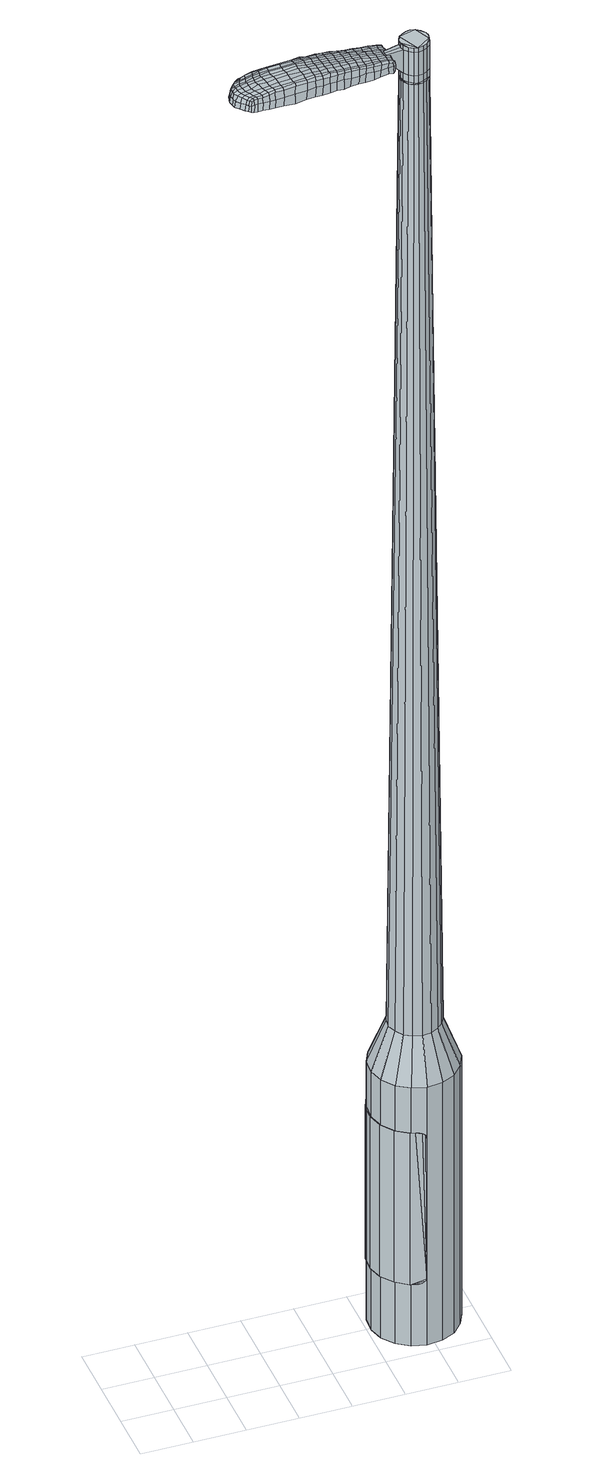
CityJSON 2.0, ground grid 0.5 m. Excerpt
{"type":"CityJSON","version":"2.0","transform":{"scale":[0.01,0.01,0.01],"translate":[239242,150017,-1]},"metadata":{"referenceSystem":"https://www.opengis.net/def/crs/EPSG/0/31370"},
"CityObjects":{
"object1":{"type":"GenericCityObject","attributes":{"cluster":868,"mean_distance_to_centroid":0.203,"new_centroid_x":239244.48,"new_centroid_y":150017.54,"mean_distance_to_camera":13.76,"H1":7.61,"H2":7.6,"Z_final":111.89,"cluster2":-1,"proj_x":239243.46,"proj_y":150007.84,"id_line":88928,"bearing_l":95.98,"distance":9.76,"orientation":"left","G_obj":185.98},"geometry":[{"type":"MultiSurface","lod":"2","boundaries":[[[0,1,2,3]],[[1,4,5,2]],[[4,6,7,5]],[[6,8,9,7]],[[8,10,11,9]],[[10,12,13,11]],[[12,14,15,13]],[[14,16,17,15]],[[16,18,19,17]],[[18,20,21,19]],[[20,22,23,21]],[[22,24,25,23]],[[24,26,27,25]],[[26,28,29,27]],[[28,30,31,29]],[[30,32,33,31]],[[32,34,35,33]],[[34,0,3,35]],[[36,37,38,39]],[[38,40,41,42]],[[41,43,42]],[[42,44,45,46]],[[45,47,46]],[[46,48,49,50]],[[49,51,50]],[[42,46,50,38]],[[50,52,39,38]],[[53,36,39]],[[2,5,7,35]],[[7,9,11,15]],[[11,13,15]],[[15,17,19,23]],[[19,21,23]],[[23,25,27,31]],[[27,29,31]],[[15,23,31,7]],[[31,33,35,7]],[[3,2,35]],[[1,0,54,55]],[[0,34,56,54]],[[34,32,57,56]],[[32,30,58,57]],[[30,28,59,58]],[[28,26,60,59]],[[26,24,61,60]],[[24,22,62,61]],[[22,20,63,62]],[[20,18,64,63]],[[18,16,65,64]],[[16,14,66,65]],[[14,12,67,66]],[[12,10,68,67]],[[10,8,69,68]],[[8,6,70,69]],[[6,4,71,70]],[[4,1,55,71]],[[55,54,72,73]],[[54,56,74,72]],[[56,57,75,74]],[[57,58,76,75]],[[58,59,77,76]],[[59,60,78,77]],[[60,61,79,78]],[[61,62,80,79]],[[62,63,81,80]],[[63,64,82,81]],[[64,65,83,82]],[[65,66,84,83]],[[66,67,85,84]],[[67,68,86,85]],[[68,69,87,86]],[[69,70,88,87]],[[70,71,89,88]],[[71,55,73,89]],[[90,91,92,93]],[[94,95,91,90]],[[75,96,95,94]],[[97,98,96,75]],[[99,100,98,97]],[[78,101,100,99]],[[79,102,101,78]],[[103,104,102,79]],[[81,105,104,103]],[[106,107,105,81]],[[108,109,107,106]],[[110,111,109,108]],[[112,113,111,110]],[[114,115,113,112]],[[87,116,115,114]],[[88,117,116,87]],[[118,119,117,88]],[[93,92,119,118]],[[120,121,122,123]],[[124,120,123,125]],[[126,124,125,127]],[[128,126,127,129]],[[130,128,129,131]],[[132,130,131,133]],[[134,132,133,135]],[[136,134,135,137]],[[138,136,137,139]],[[140,138,139,141]],[[142,140,141,143]],[[144,142,143,145]],[[146,144,145,147]],[[148,146,147,149]],[[150,148,149,151]],[[152,150,151,153]],[[73,72,90,93]],[[72,74,94,90]],[[74,75,94]],[[76,97,75]],[[76,77,99,97]],[[77,78,99]],[[80,103,79]],[[80,81,103]],[[82,106,81]],[[82,83,108,106]],[[83,84,110,108]],[[84,85,112,110]],[[85,86,114,112]],[[86,87,114]],[[89,118,88]],[[89,73,93,118]],[[154,155,92,91]],[[155,156,119,92]],[[156,117,119]],[[157,115,116]],[[157,158,113,115]],[[158,159,111,113]],[[159,160,109,111]],[[160,161,107,109]],[[161,105,107]],[[162,104,105]],[[162,102,104]],[[163,100,101]],[[163,164,98,100]],[[164,96,98]],[[165,95,96]],[[165,154,91,95]],[[39,52,152,166]],[[155,154,167,153]],[[53,39,166,121]],[[154,165,122,167]],[[36,53,121,120]],[[165,96,123,122]],[[37,36,120,124]],[[96,164,125,123]],[[38,37,124,126]],[[164,163,127,125]],[[40,38,126,128]],[[163,101,129,127]],[[41,40,128,130]],[[101,102,131,129]],[[43,41,130,132]],[[102,162,133,131]],[[42,43,132,134]],[[162,105,135,133]],[[44,42,134,136]],[[105,161,137,135]],[[45,44,136,138]],[[161,160,139,137]],[[47,45,138,140]],[[160,159,141,139]],[[46,47,140,142]],[[159,158,143,141]],[[48,46,142,144]],[[158,157,145,143]],[[49,48,144,146]],[[157,116,147,145]],[[51,49,146,148]],[[116,117,149,147]],[[50,51,148,150]],[[117,156,151,149]],[[52,50,150,152]],[[156,155,153,151]],[[152,153,168,169]],[[153,167,170,168]],[[167,122,171,170]],[[122,121,172,171]],[[121,166,173,172]],[[166,152,169,173]],[[174,175,176,177]],[[178,174,177,179]],[[174,178,180,181]],[[175,174,181,182]],[[183,184,185,186]],[[187,183,186,188]],[[183,187,189,190]],[[184,183,190,191]],[[192,193,194,195]],[[196,192,195,197]],[[192,196,198,199]],[[193,192,199,200]],[[201,202,203,204]],[[205,201,204,206]],[[201,205,207,208]],[[202,201,208,209]],[[210,211,212,213]],[[214,210,213,215]],[[210,214,216,217]],[[211,210,217,218]],[[219,220,221,222]],[[223,219,222,224]],[[219,223,225,226]],[[220,219,226,227]],[[228,229,230,231]],[[220,228,231,221]],[[228,220,227,232]],[[229,228,232,233]],[[234,235,236,237]],[[229,234,237,230]],[[234,229,233,238]],[[235,234,238,239]],[[240,178,179,241]],[[235,240,241,236]],[[240,235,239,242]],[[178,240,242,180]],[[243,244,245,246]],[[247,243,246,248]],[[243,247,249,250]],[[244,243,250,251]],[[252,253,254,255]],[[244,252,255,245]],[[252,244,251,256]],[[253,252,256,257]],[[258,259,260,261]],[[253,258,261,254]],[[258,253,257,262]],[[259,258,262,263]],[[264,265,266,267]],[[259,264,267,260]],[[264,259,263,268]],[[265,264,268,269]],[[270,175,182,271]],[[265,270,271,266]],[[270,265,269,272]],[[175,270,272,176]],[[273,274,275,276]],[[277,273,276,278]],[[273,277,279,280]],[[274,273,280,281]],[[282,283,284,285]],[[274,282,285,275]],[[282,274,281,286]],[[283,282,286,287]],[[288,289,290,291]],[[283,288,291,284]],[[288,283,287,292]],[[289,288,292,293]],[[294,187,188,295]],[[289,294,295,290]],[[294,289,293,296]],[[187,294,296,189]],[[297,298,299,300]],[[301,297,300,302]],[[297,301,303,304]],[[298,297,304,305]],[[306,307,308,309]],[[298,306,309,299]],[[306,298,305,310]],[[307,306,310,311]],[[312,313,314,315]],[[307,312,315,308]],[[312,307,311,316]],[[313,312,316,317]],[[318,319,320,321]],[[313,318,321,314]],[[318,313,317,322]],[[319,318,322,323]],[[324,184,191,325]],[[319,324,325,320]],[[324,319,323,326]],[[184,324,326,185]],[[327,213,212,328]],[[329,327,328,330]],[[327,329,331,332]],[[213,327,332,215]],[[333,329,330,334]],[[335,333,334,336]],[[333,335,337,338]],[[329,333,338,331]],[[339,335,336,340]],[[341,339,340,342]],[[339,341,343,344]],[[335,339,344,337]],[[345,341,342,346]],[[347,345,346,348]],[[345,347,349,350]],[[341,345,350,343]],[[351,347,348,352]],[[202,351,352,203]],[[351,202,209,353]],[[347,351,353,349]],[[354,355,200,199]],[[356,354,199,198]],[[354,356,357,358]],[[355,354,358,359]],[[360,361,359,358]],[[362,360,358,357]],[[360,362,363,364]],[[361,360,364,365]],[[366,367,365,364]],[[368,366,364,363]],[[366,368,369,370]],[[367,366,370,371]],[[372,373,371,370]],[[374,372,370,369]],[[372,374,207,205]],[[373,372,205,206]],[[375,376,377,378]],[[277,375,378,279]],[[375,277,278,379]],[[376,375,379,380]],[[381,196,197,382]],[[376,381,382,377]],[[381,376,380,383]],[[196,381,383,198]],[[384,385,386,387]],[[223,384,387,225]],[[384,223,224,388]],[[385,384,388,389]],[[390,391,392,393]],[[385,390,393,386]],[[390,385,389,394]],[[391,390,394,395]],[[396,193,200,397]],[[391,396,397,392]],[[396,391,395,398]],[[193,396,398,194]],[[399,400,401,402]],[[181,399,402,182]],[[399,181,180,403]],[[400,399,403,404]],[[405,406,407,408]],[[400,405,408,401]],[[405,400,404,409]],[[406,405,409,410]],[[411,204,203,412]],[[406,411,412,407]],[[411,406,410,413]],[[204,411,413,206]],[[414,415,416,417]],[[186,414,417,188]],[[414,186,185,418]],[[415,414,418,419]],[[420,208,207,421]],[[415,420,421,416]],[[420,415,419,422]],[[208,420,422,209]],[[423,424,425,426]],[[301,423,426,303]],[[423,301,302,427]],[[424,423,427,428]],[[429,214,215,430]],[[424,429,430,425]],[[429,424,428,431]],[[214,429,431,216]],[[432,433,434,435]],[[247,432,435,249]],[[432,247,248,436]],[[433,432,436,437]],[[438,439,440,441]],[[433,438,441,434]],[[438,433,437,442]],[[439,438,442,443]],[[444,211,218,445]],[[439,444,445,440]],[[444,439,443,446]],[[211,444,446,212]],[[447,448,437,436]],[[246,447,436,248]],[[447,246,245,449]],[[448,447,449,450]],[[451,452,443,442]],[[448,451,442,437]],[[451,448,450,453]],[[452,451,453,454]],[[455,328,212,446]],[[452,455,446,443]],[[455,452,454,456]],[[328,455,456,330]],[[457,458,459,460]],[[304,457,460,305]],[[457,304,303,426]],[[458,457,426,425]],[[461,332,331,462]],[[458,461,462,459]],[[461,458,425,430]],[[332,461,430,215]],[[463,464,450,449]],[[255,463,449,245]],[[463,255,254,465]],[[464,463,465,466]],[[467,468,454,453]],[[464,467,453,450]],[[467,464,466,469]],[[468,467,469,470]],[[471,334,330,456]],[[468,471,456,454]],[[471,468,470,472]],[[334,471,472,336]],[[473,474,475,476]],[[310,473,476,311]],[[473,310,305,460]],[[474,473,460,459]],[[477,338,337,478]],[[474,477,478,475]],[[477,474,459,462]],[[338,477,462,331]],[[479,480,466,465]],[[261,479,465,254]],[[479,261,260,481]],[[480,479,481,482]],[[483,484,470,469]],[[480,483,469,466]],[[483,480,482,485]],[[484,483,485,486]],[[487,340,336,472]],[[484,487,472,470]],[[487,484,486,488]],[[340,487,488,342]],[[489,490,491,492]],[[316,489,492,317]],[[489,316,311,476]],[[490,489,476,475]],[[493,344,343,494]],[[490,493,494,491]],[[493,490,475,478]],[[344,493,478,337]],[[495,496,482,481]],[[267,495,481,260]],[[495,267,266,497]],[[496,495,497,498]],[[499,500,486,485]],[[496,499,485,482]],[[499,496,498,501]],[[500,499,501,502]],[[503,346,342,488]],[[500,503,488,486]],[[503,500,502,504]],[[346,503,504,348]],[[505,506,507,508]],[[322,505,508,323]],[[505,322,317,492]],[[506,505,492,491]],[[509,350,349,510]],[[506,509,510,507]],[[509,506,491,494]],[[350,509,494,343]],[[511,512,498,497]],[[271,511,497,266]],[[511,271,182,402]],[[512,511,402,401]],[[513,514,502,501]],[[512,513,501,498]],[[513,512,401,408]],[[514,513,408,407]],[[515,352,348,504]],[[514,515,504,502]],[[515,514,407,412]],[[352,515,412,203]],[[516,517,419,418]],[[326,516,418,185]],[[516,326,323,508]],[[517,516,508,507]],[[518,353,209,422]],[[517,518,422,419]],[[518,517,507,510]],[[353,518,510,349]],[[519,520,380,379]],[[276,519,379,278]],[[519,276,275,521]],[[520,519,521,522]],[[523,356,198,383]],[[520,523,383,380]],[[523,520,522,524]],[[356,523,524,357]],[[525,526,527,528]],[[226,525,528,227]],[[525,226,225,387]],[[526,525,387,386]],[[529,530,531,532]],[[526,529,532,527]],[[529,526,386,393]],[[530,529,393,392]],[[533,355,359,534]],[[530,533,534,531]],[[533,530,392,397]],[[355,533,397,200]],[[535,536,522,521]],[[285,535,521,275]],[[535,285,284,537]],[[536,535,537,538]],[[539,362,357,524]],[[536,539,524,522]],[[539,536,538,540]],[[362,539,540,363]],[[541,542,543,544]],[[232,541,544,233]],[[541,232,227,528]],[[542,541,528,527]],[[545,546,547,548]],[[542,545,548,543]],[[545,542,527,532]],[[546,545,532,531]],[[549,361,365,550]],[[546,549,550,547]],[[549,546,531,534]],[[361,549,534,359]],[[551,552,538,537]],[[291,551,537,284]],[[551,291,290,553]],[[552,551,553,554]],[[555,368,363,540]],[[552,555,540,538]],[[555,552,554,556]],[[368,555,556,369]],[[557,558,559,560]],[[238,557,560,239]],[[557,238,233,544]],[[558,557,544,543]],[[561,562,563,564]],[[558,561,564,559]],[[561,558,543,548]],[[562,561,548,547]],[[565,367,371,566]],[[562,565,566,563]],[[565,562,547,550]],[[367,565,550,365]],[[567,568,554,553]],[[295,567,553,290]],[[567,295,188,417]],[[568,567,417,416]],[[569,374,369,556]],[[568,569,556,554]],[[569,568,416,421]],[[374,569,421,207]],[[570,571,404,403]],[[242,570,403,180]],[[570,242,239,560]],[[571,570,560,559]],[[572,573,410,409]],[[571,572,409,404]],[[572,571,559,564]],[[573,572,564,563]],[[574,373,206,413]],[[573,574,413,410]],[[574,573,563,566]],[[373,574,566,371]],[[575,576,577,578]],[[578,577,579,580]],[[581,579,577,582]],[[582,577,576,583]],[[584,585,586,587]],[[587,586,588,589]],[[590,588,586,591]],[[591,586,585,592]],[[593,594,595,596]],[[596,595,597,598]],[[599,597,595,600]],[[600,595,594,601]],[[602,603,604,605]],[[605,604,606,607]],[[608,606,604,609]],[[609,604,603,610]],[[611,612,613,614]],[[614,613,615,616]],[[617,615,613,618]],[[618,613,612,619]],[[620,621,622,623]],[[623,622,624,625]],[[626,624,622,627]],[[627,622,621,628]],[[629,630,631,632]],[[632,631,621,620]],[[628,621,631,633]],[[633,631,630,634]],[[635,636,637,638]],[[638,637,630,629]],[[634,630,637,639]],[[639,637,636,640]],[[580,579,641,642]],[[642,641,636,635]],[[640,636,641,643]],[[643,641,579,581]],[[644,645,646,647]],[[647,646,648,649]],[[650,648,646,651]],[[651,646,645,652]],[[653,654,655,656]],[[656,655,645,644]],[[652,645,655,657]],[[657,655,654,658]],[[659,660,661,662]],[[662,661,654,653]],[[658,654,661,663]],[[663,661,660,664]],[[665,666,667,668]],[[668,667,660,659]],[[664,660,667,669]],[[669,667,666,670]],[[583,576,671,672]],[[672,671,666,665]],[[670,666,671,673]],[[673,671,576,575]],[[674,675,676,677]],[[677,676,678,679]],[[680,678,676,681]],[[681,676,675,682]],[[683,684,685,686]],[[686,685,675,674]],[[682,675,685,687]],[[687,685,684,688]],[[689,690,691,692]],[[692,691,684,683]],[[688,684,691,693]],[[693,691,690,694]],[[589,588,695,696]],[[696,695,690,689]],[[694,690,695,697]],[[697,695,588,590]],[[698,699,700,701]],[[701,700,702,703]],[[704,702,700,705]],[[705,700,699,706]],[[707,708,709,710]],[[710,709,699,698]],[[706,699,709,711]],[[711,709,708,712]],[[713,714,715,716]],[[716,715,708,707]],[[712,708,715,717]],[[717,715,714,718]],[[719,720,721,722]],[[722,721,714,713]],[[718,714,721,723]],[[723,721,720,724]],[[592,585,725,726]],[[726,725,720,719]],[[724,720,725,727]],[[727,725,585,584]],[[611,614,728,729]],[[729,728,730,731]],[[732,730,728,733]],[[733,728,614,616]],[[731,730,734,735]],[[735,734,736,737]],[[738,736,734,739]],[[739,734,730,732]],[[737,736,740,741]],[[741,740,742,743]],[[744,742,740,745]],[[745,740,736,738]],[[743,742,746,747]],[[747,746,748,749]],[[750,748,746,751]],[[751,746,742,744]],[[749,748,752,753]],[[753,752,603,602]],[[610,603,752,754]],[[754,752,748,750]],[[601,755,756,600]],[[600,756,757,599]],[[758,757,756,759]],[[759,756,755,760]],[[760,761,762,759]],[[759,762,763,758]],[[764,763,762,765]],[[765,762,761,766]],[[766,767,768,765]],[[765,768,769,764]],[[770,769,768,771]],[[771,768,767,772]],[[772,773,774,771]],[[771,774,775,770]],[[608,775,774,606]],[[606,774,773,607]],[[776,777,778,779]],[[779,778,678,680]],[[679,678,778,780]],[[780,778,777,781]],[[598,597,782,783]],[[783,782,777,776]],[[781,777,782,784]],[[784,782,597,599]],[[785,786,787,788]],[[788,787,624,626]],[[625,624,787,789]],[[789,787,786,790]],[[791,792,793,794]],[[794,793,786,785]],[[790,786,793,795]],[[795,793,792,796]],[[601,594,797,798]],[[798,797,792,791]],[[796,792,797,799]],[[799,797,594,593]],[[800,801,802,803]],[[803,802,582,583]],[[581,582,802,804]],[[804,802,801,805]],[[806,807,808,809]],[[809,808,801,800]],[[805,801,808,810]],[[810,808,807,811]],[[602,605,812,813]],[[813,812,807,806]],[[811,807,812,814]],[[814,812,605,607]],[[815,816,817,818]],[[818,817,587,589]],[[584,587,817,819]],[[819,817,816,820]],[[608,609,821,822]],[[822,821,816,815]],[[820,816,821,823]],[[823,821,609,610]],[[824,825,826,827]],[[827,826,702,704]],[[703,702,826,828]],[[828,826,825,829]],[[616,615,830,831]],[[831,830,825,824]],[[829,825,830,832]],[[832,830,615,617]],[[833,648,650]],[[649,648,834]],[[834,648,835]],[[836,837,838,839]],[[839,838,648,833]],[[835,648,838,840]],[[840,838,837,841]],[[619,612,842,843]],[[843,842,837,836]],[[841,837,842,844]],[[844,842,612,611]],[[835,845,846,834]],[[834,846,647,649]],[[644,647,846,847]],[[847,846,845,848]],[[841,849,850,840]],[[840,850,845,835]],[[848,845,850,851]],[[851,850,849,852]],[[611,729,853,844]],[[844,853,849,841]],[[852,849,853,854]],[[854,853,729,731]],[[855,856,857,858]],[[858,857,705,706]],[[704,705,857,827]],[[827,857,856,824]],[[732,733,859,860]],[[860,859,856,855]],[[824,856,859,831]],[[831,859,733,616]],[[848,861,862,847]],[[847,862,656,644]],[[653,656,862,863]],[[863,862,861,864]],[[852,865,866,851]],[[851,866,861,848]],[[864,861,866,867]],[[867,866,865,868]],[[731,735,869,854]],[[854,869,865,852]],[[868,865,869,870]],[[870,869,735,737]],[[871,872,873,874]],[[874,873,711,712]],[[706,711,873,858]],[[858,873,872,855]],[[738,739,875,876]],[[876,875,872,871]],[[855,872,875,860]],[[860,875,739,732]],[[864,877,878,863]],[[863,878,662,653]],[[659,662,878,879]],[[879,878,877,880]],[[868,881,882,867]],[[867,882,877,864]],[[880,877,882,883]],[[883,882,881,884]],[[737,741,885,870]],[[870,885,881,868]],[[884,881,885,886]],[[886,885,741,743]],[[887,888,889,890]],[[890,889,717,718]],[[712,717,889,874]],[[874,889,888,871]],[[744,745,891,892]],[[892,891,888,887]],[[871,888,891,876]],[[876,891,745,738]],[[880,893,894,879]],[[879,894,668,659]],[[665,668,894,895]],[[895,894,893,896]],[[884,897,898,883]],[[883,898,893,880]],[[896,893,898,899]],[[899,898,897,900]],[[743,747,901,886]],[[886,901,897,884]],[[900,897,901,902]],[[902,901,747,749]],[[903,904,905,906]],[[906,905,723,724]],[[718,723,905,890]],[[890,905,904,887]],[[750,751,907,908]],[[908,907,904,903]],[[887,904,907,892]],[[892,907,751,744]],[[896,909,910,895]],[[895,910,672,665]],[[583,672,910,803]],[[803,910,909,800]],[[900,911,912,899]],[[899,912,909,896]],[[800,909,912,809]],[[809,912,911,806]],[[749,753,913,902]],[[902,913,911,900]],[[806,911,913,813]],[[813,913,753,602]],[[820,914,915,819]],[[819,915,727,584]],[[724,727,915,906]],[[906,915,914,903]],[[610,754,916,823]],[[823,916,914,820]],[[903,914,916,908]],[[908,916,754,750]],[[781,917,918,780]],[[780,918,677,679]],[[674,677,918,919]],[[919,918,917,920]],[[599,757,921,784]],[[784,921,917,781]],[[920,917,921,922]],[[922,921,757,758]],[[923,924,925,926]],[[926,925,627,628]],[[626,627,925,788]],[[788,925,924,785]],[[927,928,929,930]],[[930,929,924,923]],[[785,924,929,794]],[[794,929,928,791]],[[760,755,931,932]],[[932,931,928,927]],[[791,928,931,798]],[[798,931,755,601]],[[920,933,934,919]],[[919,934,686,674]],[[683,686,934,935]],[[935,934,933,936]],[[758,763,937,922]],[[922,937,933,920]],[[936,933,937,938]],[[938,937,763,764]],[[939,940,941,942]],[[942,941,633,634]],[[628,633,941,926]],[[926,941,940,923]],[[943,944,945,946]],[[946,945,940,939]],[[923,940,945,930]],[[930,945,944,927]],[[766,761,947,948]],[[948,947,944,943]],[[927,944,947,932]],[[932,947,761,760]],[[936,949,950,935]],[[935,950,692,683]],[[689,692,950,951]],[[951,950,949,952]],[[764,769,953,938]],[[938,953,949,936]],[[952,949,953,954]],[[954,953,769,770]],[[955,956,957,958]],[[958,957,639,640]],[[634,639,957,942]],[[942,957,956,939]],[[959,960,961,962]],[[962,961,956,955]],[[939,956,961,946]],[[946,961,960,943]],[[772,767,963,964]],[[964,963,960,959]],[[943,960,963,948]],[[948,963,767,766]],[[952,965,966,951]],[[951,966,696,689]],[[589,696,966,818]],[[818,966,965,815]],[[770,775,967,954]],[[954,967,965,952]],[[815,965,967,822]],[[822,967,775,608]],[[805,968,969,804]],[[804,969,643,581]],[[640,643,969,958]],[[958,969,968,955]],[[811,970,971,810]],[[810,971,968,805]],[[955,968,971,962]],[[962,971,970,959]],[[607,773,972,814]],[[814,972,970,811]],[[959,970,972,964]],[[964,972,773,772]],[[575,578,177,176]],[[578,580,179,177]],[[590,591,190,189]],[[591,592,191,190]],[[593,596,195,194]],[[596,598,197,195]],[[617,618,217,216]],[[618,619,218,217]],[[620,623,222,221]],[[623,625,224,222]],[[629,632,231,230]],[[632,620,221,231]],[[635,638,237,236]],[[638,629,230,237]],[[580,642,241,179]],[[642,635,236,241]],[[650,651,250,249]],[[651,652,251,250]],[[652,657,256,251]],[[657,658,257,256]],[[658,663,262,257]],[[663,664,263,262]],[[664,669,268,263]],[[669,670,269,268]],[[670,673,272,269]],[[673,575,176,272]],[[680,681,280,279]],[[681,682,281,280]],[[682,687,286,281]],[[687,688,287,286]],[[688,693,292,287]],[[693,694,293,292]],[[694,697,296,293]],[[697,590,189,296]],[[698,701,300,299]],[[701,703,302,300]],[[707,710,309,308]],[[710,698,299,309]],[[713,716,315,314]],[[716,707,308,315]],[[719,722,321,320]],[[722,713,314,321]],[[592,726,325,191]],[[726,719,320,325]],[[776,779,378,377]],[[779,680,279,378]],[[598,783,382,197]],[[783,776,377,382]],[[625,789,388,224]],[[789,790,389,388]],[[790,795,394,389]],[[795,796,395,394]],[[796,799,398,395]],[[799,593,194,398]],[[703,828,427,302]],[[828,829,428,427]],[[829,832,431,428]],[[832,617,216,431]],[[833,650,435,434]],[[650,249,435]],[[836,839,441,440]],[[839,833,434,441]],[[619,843,445,218]],[[843,836,440,445]],[[973,974,975,976]],[[977,978,976,975]],[[979,980,981,982]],[[983,984,985,986]],[[974,987,988,975]],[[989,977,975,988]],[[990,979,982,991]],[[992,993,984,983]],[[987,994,995,988]],[[995,996,989,988]],[[997,990,991,998]],[[999,993,992,1000]],[[994,1001,1002,995]],[[1002,1003,996,995]],[[1004,997,998,1005]],[[1006,999,1000,1007]],[[1008,1009,1010,1011]],[[1012,1013,1009,1008]],[[1012,1014,1015,1013]],[[1014,1016,1017,1015]],[[1018,1019,1020,1021]],[[1022,1023,1019,1018]],[[1024,1025,1023,1022]],[[1026,1027,1025,1024]],[[1021,1010,1009,1018]],[[1018,1009,1013,1022]],[[1013,1015,1024,1022]],[[1015,1017,1026,1024]],[[982,981,978,977]],[[991,982,977,989]],[[996,998,991,989]],[[1003,1005,998,996]],[[983,986,980,979]],[[992,983,979,990]],[[1000,992,990,997]],[[1007,1000,997,1004]],[[984,1008,1011,985]],[[993,1012,1008,984]],[[1014,1012,993,999]],[[1016,1014,999,1006]],[[1028,1029,1030,1031]],[[1030,1032,1033,1034]],[[1030,1034,1035,1036]],[[1030,1036,1031]],[[1037,1028,1031,1038]],[[1039,1038,1031,1040]],[[1041,1040,1031]],[[1042,1030,1029,1043]],[[1044,1042,1043,1045]],[[1046,1044,1045,1047]],[[1048,1046,1047,1049]],[[1050,1048,1049,1051]],[[1051,1052,1053,1054]],[[1051,1054,1055,1056]],[[1051,1056,1057,1058]],[[1057,1059,1060,1061]],[[1057,1061,1062,1063]],[[1057,1063,1058]],[[1051,1058,1050]],[[1064,1065,1029,1028]],[[1066,1067,1032,1030]],[[1068,1069,1041,1031]],[[1065,1070,1043,1029]],[[1071,1066,1030,1042]],[[1070,1072,1045,1043]],[[1073,1071,1042,1044]],[[1072,1074,1047,1045]],[[1075,1073,1044,1046]],[[1074,1076,1049,1047]],[[1077,1075,1046,1048]],[[1076,1078,1051,1049]],[[1079,1077,1048,1050]],[[1078,1080,1052,1051]],[[1081,1082,1059,1057]],[[1083,1079,1050,1058]],[[1053,1052,1080,1084]],[[1054,1053,1084,1085]],[[1055,1054,1085,1086]],[[1056,1055,1086,1087]],[[1057,1056,1087,1081]],[[1088,1064,1028,1037]],[[1089,1088,1037,1038]],[[1090,1089,1038,1039]],[[1091,1090,1039,1040]],[[1069,1091,1040,1041]],[[1033,1032,1067,1092]],[[1060,1059,1082,1093]],[[1034,1033,1092,1094]],[[1035,1034,1094,1095]],[[1036,1035,1095,1096]],[[1031,1036,1096,1068]],[[1061,1060,1093,1097]],[[1062,1061,1097,1098]],[[1063,1062,1098,1099]],[[1058,1063,1099,1083]]]}]}
},
"vertices":[
[204,48,384],[205,63,384],[205,63,96],[204,48,96],[211,76,384],[211,76,96],[222,87,384],[222,87,96],[235,93,384],[235,93,96],[249,95,384],[249,95,96],[264,91,384],[264,91,96],[276,83,384],[276,83,96],[284,71,384],[284,71,96],[288,57,384],[288,57,96],[287,42,384],[287,42,96],[281,29,384],[281,29,96],[271,18,384],[271,18,96],[258,12,384],[258,12,96],[243,10,384],[243,10,96],[229,14,384],[229,14,96],[217,22,384],[217,22,96],[208,34,384],[208,34,96],[237,43,1524],[241,40,1524],[245,39,1524],[233,51,1524],[250,40,1524],[254,42,1524],[259,49,1524],[258,45,1524],[260,54,1524],[259,58,1524],[252,65,1524],[256,62,1524],[247,66,1524],[243,65,1524],[235,60,1524],[239,63,1524],[233,56,1524],[234,47,1524],[221,50,429],[222,59,429],[224,42,429],[229,34,429],[236,30,429],[245,27,429],[253,28,429],[261,32,429],[267,38,429],[271,46,429],[271,55,429],[269,64,429],[264,71,429],[257,76,429],[248,78,429],[239,77,429],[232,73,429],[226,67,429],[233,51,1483],[233,56,1483],[234,47,1483],[237,43,1483],[241,40,1483],[245,39,1483],[250,40,1483],[254,42,1483],[258,45,1483],[259,49,1483],[260,54,1483],[259,58,1483],[256,62,1483],[252,65,1483],[247,66,1483],[243,65,1483],[239,63,1483],[235,60,1483],[234,51,1483],[234,51,1485],[234,56,1485],[234,56,1483],[235,47,1483],[235,47,1485],[237,43,1485],[241,41,1483],[241,41,1485],[246,40,1483],[246,40,1485],[250,40,1485],[254,42,1485],[257,45,1483],[257,45,1485],[259,49,1485],[259,54,1483],[259,54,1485],[258,58,1483],[258,58,1485],[255,62,1483],[255,62,1485],[252,64,1483],[252,64,1485],[247,65,1483],[247,65,1485],[243,65,1485],[239,63,1485],[236,60,1483],[236,60,1485],[237,43,1519],[234,47,1519],[234,47,1493],[237,43,1493],[241,40,1519],[241,40,1493],[245,39,1519],[245,39,1493],[250,40,1519],[250,40,1493],[254,42,1519],[254,42,1493],[258,45,1519],[258,45,1493],[259,49,1519],[259,49,1493],[260,54,1519],[260,54,1493],[259,58,1519],[259,58,1493],[256,62,1519],[256,62,1493],[252,65,1519],[252,65,1493],[247,66,1519],[247,66,1493],[243,65,1519],[243,65,1493],[239,63,1519],[239,63,1493],[235,60,1519],[235,60,1493],[233,56,1519],[233,56,1493],[233,51,1485],[233,56,1485],[235,60,1485],[247,66,1485],[252,65,1485],[256,62,1485],[259,58,1485],[260,54,1485],[258,45,1485],[245,39,1485],[241,40,1485],[234,47,1485],[233,51,1519],[233,51,1493],[214,52,1513],[214,52,1518],[214,49,1513],[215,46,1513],[215,46,1518],[214,49,1518],[139,61,1519],[146,61,1518],[144,63,1509],[137,62,1510],[130,60,1519],[129,62,1510],[131,59,1526],[140,59,1525],[147,60,1525],[143,23,1519],[150,24,1518],[150,25,1525],[143,24,1525],[134,21,1519],[135,23,1526],[133,20,1510],[141,21,1510],[148,22,1509],[68,32,1519],[67,36,1519],[66,36,1513],[67,32,1513],[69,28,1519],[68,28,1513],[71,29,1524],[69,33,1524],[69,36,1524],[141,40,1530],[149,41,1529],[148,44,1529],[141,43,1530],[132,39,1531],[132,43,1531],[133,35,1530],[142,36,1530],[149,37,1529],[222,49,1512],[221,51,1512],[220,51,1517],[220,49,1517],[222,46,1512],[221,46,1517],[221,45,1506],[221,49,1506],[220,51,1506],[80,53,1519],[83,54,1519],[82,55,1512],[79,55,1512],[78,53,1518],[77,54,1512],[78,52,1522],[80,52,1523],[84,53,1524],[88,55,1519],[93,56,1519],[92,58,1512],[87,56,1512],[88,54,1524],[94,55,1525],[99,57,1519],[107,58,1519],[106,59,1511],[98,58,1511],[100,56,1526],[108,57,1526],[119,59,1519],[117,61,1510],[120,58,1526],[212,64,1513],[205,64,1513],[206,63,1518],[213,63,1517],[218,64,1512],[217,64,1516],[217,65,1506],[211,65,1507],[204,65,1507],[197,64,1514],[190,63,1515],[191,62,1520],[198,63,1519],[196,65,1507],[189,65,1507],[182,63,1515],[175,63,1516],[176,61,1522],[183,62,1521],[181,64,1508],[174,64,1508],[168,62,1517],[160,62,1517],[161,61,1524],[169,61,1523],[166,64,1508],[159,64,1509],[153,62,1518],[154,60,1524],[152,63,1509],[83,18,1519],[86,18,1519],[86,19,1524],[83,19,1523],[80,18,1518],[81,19,1522],[80,17,1512],[82,16,1512],[85,16,1512],[91,18,1519],[97,18,1519],[97,19,1525],[91,19,1524],[90,16,1512],[96,16,1512],[103,18,1519],[111,19,1519],[111,20,1526],[103,20,1526],[102,17,1511],[110,17,1511],[122,20,1519],[123,22,1526],[121,18,1510],[215,34,1513],[208,33,1513],[207,32,1507],[215,33,1507],[221,36,1512],[220,34,1506],[220,36,1516],[216,35,1517],[209,34,1518],[201,32,1514],[193,31,1515],[192,29,1507],[200,30,1507],[201,33,1519],[194,32,1520],[186,29,1515],[178,28,1516],[177,27,1508],[185,28,1508],[187,31,1521],[179,30,1522],[171,27,1517],[164,26,1517],[163,24,1509],[170,25,1508],[172,29,1523],[165,27,1524],[157,25,1518],[156,23,1509],[157,26,1524],[215,48,1519],[215,51,1519],[208,47,1520],[207,50,1520],[208,44,1520],[215,45,1519],[200,47,1522],[200,49,1522],[193,46,1523],[193,49,1523],[193,43,1523],[201,44,1521],[185,45,1524],[185,48,1524],[178,44,1525],[178,47,1525],[178,41,1525],[186,42,1524],[171,43,1526],[170,46,1526],[163,43,1527],[163,46,1527],[164,39,1527],[171,40,1526],[156,42,1528],[156,45,1528],[156,38,1528],[72,33,1527],[72,37,1527],[74,29,1526],[78,29,1527],[77,33,1528],[76,37,1528],[83,34,1529],[83,38,1529],[84,30,1528],[91,31,1530],[90,35,1530],[90,38,1530],[98,35,1531],[97,39,1531],[99,31,1530],[108,32,1531],[107,36,1531],[106,40,1531],[120,38,1531],[119,41,1531],[120,34,1531],[78,19,1518],[76,21,1519],[75,20,1513],[77,18,1513],[79,20,1523],[77,21,1523],[72,24,1519],[71,24,1513],[74,25,1524],[76,51,1518],[74,49,1518],[75,49,1523],[77,51,1523],[75,52,1513],[73,50,1513],[71,47,1519],[69,43,1519],[71,43,1524],[73,47,1523],[70,47,1513],[68,44,1513],[68,40,1519],[69,40,1524],[67,40,1513],[140,58,1528],[140,56,1528],[147,56,1528],[147,58,1527],[132,57,1528],[132,55,1529],[140,53,1529],[141,50,1530],[148,51,1529],[148,54,1528],[131,53,1529],[132,49,1530],[141,47,1530],[148,47,1529],[132,46,1531],[143,26,1528],[143,28,1529],[134,27,1529],[135,25,1528],[150,27,1527],[150,29,1528],[142,32,1529],[134,31,1530],[150,33,1528],[223,37,1512],[223,39,1512],[221,39,1517],[222,37,1517],[222,36,1506],[222,38,1506],[222,42,1512],[221,42,1517],[221,42,1506],[220,63,1512],[220,62,1512],[219,62,1506],[219,64,1506],[219,63,1517],[219,61,1517],[221,59,1512],[221,57,1512],[220,57,1506],[220,60,1506],[219,59,1517],[220,56,1517],[221,54,1512],[220,54,1506],[220,54,1517],[214,62,1519],[214,61,1519],[206,62,1520],[206,60,1520],[214,58,1519],[214,56,1519],[207,58,1520],[207,55,1520],[215,53,1519],[207,53,1520],[216,37,1519],[216,39,1519],[209,38,1520],[209,36,1520],[216,42,1519],[208,41,1520],[199,61,1521],[199,60,1521],[191,61,1522],[191,59,1522],[199,57,1521],[199,55,1521],[192,57,1522],[192,54,1523],[200,52,1522],[192,51,1523],[201,34,1521],[201,37,1521],[194,35,1522],[194,33,1522],[201,40,1521],[193,39,1522],[184,60,1523],[184,59,1523],[176,60,1524],[177,58,1524],[184,56,1523],[185,53,1524],[177,56,1525],[177,53,1525],[185,51,1524],[178,50,1525],[187,32,1523],[186,34,1523],[179,33,1524],[179,31,1524],[186,38,1524],[179,37,1525],[169,60,1525],[169,58,1525],[162,59,1526],[162,57,1526],[170,55,1526],[170,52,1526],[162,55,1527],[162,52,1527],[170,49,1526],[163,49,1527],[172,30,1525],[172,32,1525],[165,31,1526],[165,29,1526],[171,36,1526],[164,35,1527],[155,59,1527],[155,57,1527],[155,54,1527],[155,51,1528],[155,48,1528],[158,28,1527],[157,30,1527],[157,34,1528],[82,20,1525],[80,22,1525],[85,20,1526],[83,22,1526],[76,25,1526],[81,25,1527],[79,51,1525],[77,49,1525],[81,50,1526],[83,52,1525],[75,47,1525],[73,44,1526],[78,44,1527],[79,47,1526],[72,40,1526],[77,41,1527],[91,20,1526],[89,22,1527],[97,21,1527],[95,23,1528],[86,26,1528],[93,26,1529],[88,53,1526],[86,51,1527],[93,52,1528],[94,54,1527],[85,48,1527],[84,45,1528],[91,46,1529],[92,49,1528],[83,41,1528],[90,42,1530],[103,21,1528],[102,23,1529],[111,22,1528],[110,24,1529],[100,27,1529],[109,28,1530],[100,54,1528],[99,53,1528],[107,53,1529],[108,55,1528],[98,50,1529],[98,46,1530],[106,47,1530],[107,51,1530],[97,43,1530],[106,44,1531],[123,23,1529],[122,25,1529],[121,29,1530],[120,56,1528],[119,54,1529],[119,52,1530],[119,48,1530],[119,45,1531],[144,61,1509],[146,59,1518],[139,59,1518],[137,60,1509],[130,58,1519],[129,60,1510],[131,57,1525],[140,58,1525],[147,58,1525],[150,27,1525],[149,26,1518],[142,25,1518],[143,26,1525],[134,23,1519],[134,25,1525],[133,22,1510],[141,23,1509],[148,24,1509],[69,36,1513],[70,36,1519],[70,33,1519],[69,33,1513],[71,29,1519],[70,29,1513],[73,30,1524],[71,33,1524],[71,36,1524],[148,44,1528],[148,41,1528],[141,40,1529],[141,43,1529],[132,39,1529],[132,42,1529],[133,36,1529],[141,37,1529],[149,38,1528],[218,51,1516],[219,51,1512],[219,49,1512],[218,49,1516],[220,46,1512],[219,46,1516],[219,45,1506],[219,48,1506],[218,51,1506],[83,54,1512],[84,52,1519],[81,52,1518],[80,53,1512],[79,51,1518],[78,52,1512],[79,50,1522],[81,50,1523],[84,51,1523],[93,56,1512],[94,54,1519],[88,53,1519],[87,55,1512],[89,52,1524],[95,53,1525],[106,57,1511],[107,56,1519],[100,55,1519],[98,56,1511],[100,54,1525],[108,55,1526],[119,57,1519],[117,59,1510],[120,56,1526],[206,61,1518],[205,62,1513],[212,62,1513],[213,61,1517],[218,62,1512],[217,62,1515],[217,63,1506],[211,63,1506],[204,63,1507],[191,60,1520],[190,61,1514],[197,62,1514],[198,61,1519],[196,63,1507],[189,63,1507],[176,60,1522],[175,61,1516],[182,61,1515],[183,60,1521],[181,62,1508],[174,62,1508],[161,59,1523],[160,60,1517],[168,60,1516],[169,59,1522],[166,62,1508],[159,62,1508],[153,60,1517],[154,58,1524],[152,61,1509],[87,21,1523],[86,20,1519],[83,20,1518],[83,21,1523],[81,20,1518],[82,21,1522],[80,19,1512],[82,18,1512],[85,18,1512],[97,21,1525],[97,20,1519],[91,20,1519],[92,21,1524],[90,18,1512],[96,18,1512],[111,22,1526],[111,21,1519],[103,20,1519],[103,22,1525],[102,19,1511],[109,19,1511],[122,22,1519],[123,24,1526],[121,20,1510],[207,34,1507],[208,35,1513],[215,36,1513],[214,35,1506],[220,37,1512],[219,36,1506],[219,38,1515],[215,37,1517],[208,36,1518],[192,31,1507],[193,33,1514],[200,34,1514],[199,32,1507],[201,35,1519],[193,34,1520],[177,29,1508],[178,30,1516],[185,31,1515],[184,30,1508],[186,33,1521],[179,32,1522],[162,26,1508],[164,28,1517],[171,29,1516],[170,27,1508],[171,30,1522],[164,29,1523],[156,27,1517],[155,25,1509],[157,28,1524],[214,48,1518],[214,51,1518],[207,47,1519],[207,50,1519],[207,44,1519],[214,45,1518],[200,47,1520],[199,49,1520],[192,46,1521],[192,48,1521],[193,43,1521],[200,44,1520],[185,45,1523],[185,48,1523],[177,44,1524],[177,47,1524],[178,41,1524],[185,42,1523],[170,43,1525],[170,46,1525],[163,43,1526],[163,46,1526],[163,39,1526],[170,40,1525],[156,42,1527],[155,45,1527],[156,38,1527],[73,36,1526],[74,33,1526],[75,30,1525],[79,30,1526],[78,34,1526],[77,37,1526],[83,38,1528],[84,34,1528],[85,31,1527],[92,31,1528],[91,35,1529],[91,38,1529],[98,39,1530],[98,36,1530],[99,32,1529],[108,33,1530],[107,37,1530],[107,40,1530],[119,41,1530],[119,38,1530],[120,34,1530],[77,21,1513],[77,22,1518],[79,21,1518],[79,19,1512],[81,21,1523],[79,23,1523],[74,26,1519],[73,25,1513],[75,26,1523],[77,48,1523],[75,48,1518],[77,50,1518],[78,49,1523],[76,51,1512],[74,49,1512],[73,43,1523],[71,43,1519],[73,46,1519],[74,45,1523],[72,46,1513],[70,43,1513],[70,39,1519],[71,39,1524],[69,39,1513],[147,56,1527],[140,55,1527],[140,57,1527],[147,57,1526],[132,56,1527],[131,55,1528],[147,50,1528],[140,50,1528],[140,53,1528],[147,53,1527],[131,52,1528],[131,49,1529],[140,47,1529],[148,47,1528],[132,46,1529],[134,28,1528],[143,29,1527],[143,27,1527],[134,26,1527],[150,28,1526],[150,30,1527],[142,32,1528],[133,31,1528],[149,33,1527],[219,39,1516],[220,39,1512],[221,38,1512],[220,38,1516],[220,37,1506],[220,38,1506],[220,42,1512],[219,42,1516],[219,41,1506],[217,62,1506],[217,62,1516],[217,61,1516],[218,57,1506],[219,57,1512],[218,59,1512],[217,60,1506],[217,59,1516],[218,56,1516],[219,54,1512],[218,54,1506],[218,54,1516],[213,60,1518],[213,61,1518],[206,61,1519],[206,60,1519],[213,56,1518],[213,58,1518],[206,58,1519],[206,55,1519],[214,53,1518],[207,52,1519],[208,38,1519],[215,39,1518],[215,38,1518],[208,37,1519],[215,42,1518],[208,41,1519],[198,59,1520],[198,60,1520],[191,60,1521],[191,59,1521],[199,54,1520],[199,57,1520],[191,56,1521],[191,54,1521],[199,52,1520],[192,51,1521],[193,36,1521],[201,37,1520],[201,36,1520],[193,34,1521],[200,40,1520],[193,39,1521],[184,58,1522],[183,59,1522],[176,59,1523],[176,58,1523],[184,53,1522],[184,56,1522],[176,55,1523],[177,53,1524],[184,50,1523],[177,50,1524],[179,34,1523],[186,35,1522],[186,33,1522],[179,32,1523],[186,38,1522],[178,37,1523],[169,57,1524],[169,58,1524],[162,58,1525],[162,57,1525],[169,52,1525],[169,55,1524],[162,54,1525],[162,51,1526],[170,49,1525],[162,48,1526],[164,32,1525],[171,33,1524],[171,31,1524],[164,30,1525],[171,36,1524],[164,35,1525],[154,56,1526],[154,57,1526],[155,51,1527],[154,54,1526],[155,48,1527],[157,31,1526],[157,29,1526],[156,34,1526],[81,23,1524],[83,22,1524],[86,22,1525],[84,23,1525],[78,26,1525],[81,26,1525],[82,49,1525],[79,48,1524],[80,50,1524],[84,50,1525],[78,44,1526],[75,43,1525],[77,46,1524],[80,47,1525],[74,40,1525],[78,40,1526],[89,23,1526],[91,22,1526],[97,22,1526],[96,23,1527],[87,27,1526],[94,27,1527],[93,51,1527],[87,50,1526],[88,51,1526],[94,52,1526],[91,45,1528],[84,44,1527],[86,47,1526],[92,48,1527],[84,41,1527],[91,42,1528],[102,24,1527],[103,22,1527],[111,23,1527],[110,25,1528],[100,28,1528],[109,29,1529],[108,53,1528],[100,52,1527],[100,53,1527],[108,54,1527],[107,47,1529],[98,46,1529],[99,49,1528],[107,50,1528],[98,43,1529],[106,43,1530],[122,26,1528],[123,25,1528],[121,30,1529],[119,54,1528],[120,55,1528],[119,48,1529],[119,51,1529],[119,45,1530],[217,63,1508],[218,57,1508],[185,54,1509],[184,62,1509],[164,53,1510],[163,61,1510],[124,49,1512],[123,59,1512],[141,61,1511],[142,51,1511],[106,48,1513],[93,46,1514],[92,55,1514],[105,57,1513],[218,50,1508],[186,47,1509],[165,44,1510],[125,40,1512],[143,42,1511],[107,38,1513],[94,37,1514],[219,43,1508],[187,39,1509],[166,36,1510],[126,31,1512],[144,33,1511],[95,28,1514],[108,29,1513],[220,37,1508],[188,31,1509],[166,27,1510],[127,22,1512],[145,24,1511],[96,19,1514],[109,20,1513],[80,44,1514],[75,42,1514],[74,49,1514],[79,52,1514],[81,36,1514],[76,35,1514],[81,27,1514],[77,28,1514],[82,19,1514],[77,21,1514],[71,39,1515],[68,35,1515],[68,36,1515],[70,43,1515],[71,35,1515],[68,34,1515],[72,30,1515],[68,33,1515],[72,26,1515],[68,32,1515],[232,12,334],[228,13,334],[228,13,165],[242,9,171],[232,12,165],[235,11,165],[238,10,166],[240,10,167],[241,9,169],[235,11,334],[238,10,333],[240,10,332],[241,9,331],[242,9,328],[216,22,165],[216,22,334],[207,34,165],[207,34,334],[203,48,165],[203,48,334],[204,63,165],[204,63,334],[210,77,165],[210,77,334],[213,80,334],[215,83,334],[217,85,333],[219,86,332],[219,87,331],[220,88,328],[213,80,165],[220,88,171],[219,87,169],[219,86,167],[217,85,166],[215,83,165],[232,15,334],[229,16,334],[229,16,165],[232,15,165],[242,12,171],[242,12,328],[217,24,334],[217,24,165],[210,35,334],[210,35,165],[206,48,334],[206,48,165],[207,62,334],[207,62,165],[212,75,334],[212,75,165],[215,78,334],[222,85,328],[222,85,171],[215,78,165],[217,81,334],[219,83,333],[221,84,332],[221,85,331],[236,14,334],[239,13,333],[241,13,332],[242,12,331],[236,14,165],[221,85,169],[239,13,166],[241,13,167],[242,12,169],[221,84,167],[219,83,166],[217,81,165]
]}
